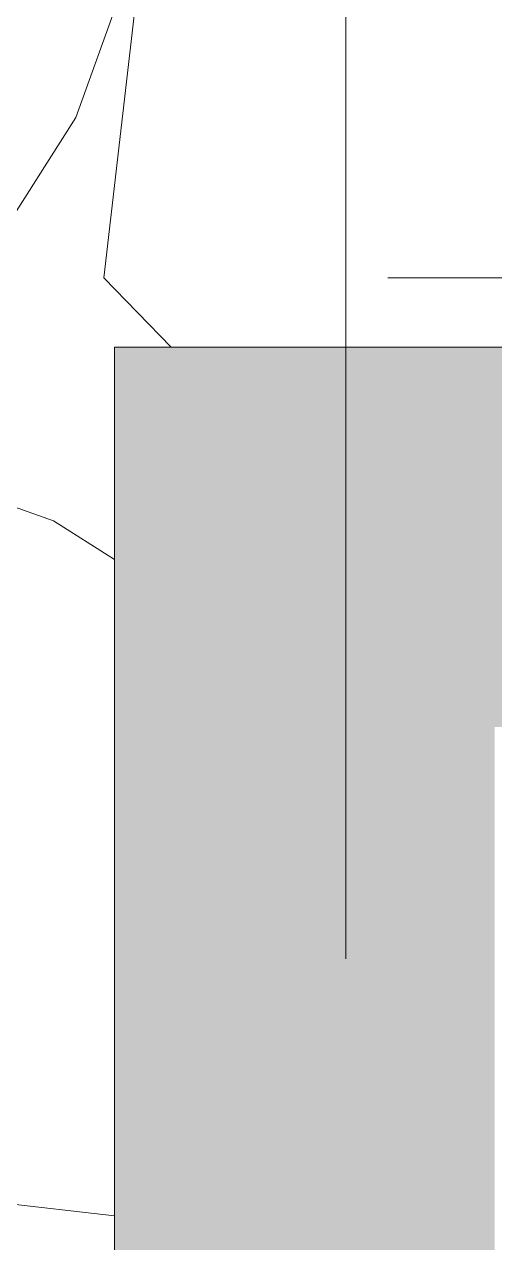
# Model space of a CAD drawing. Header units: inches. Extents: x -4266 to -1814, y 9706 to 12441.
# Drawn here: x -3132.13 to -3126.87, y 10918.18 to 10931.8 of the extents above; entities that cross this region are included whole.
import ezdxf

# ---------------------------------------------------------------- set-up
doc = ezdxf.new("R2010")
doc.units = ezdxf.units.IN
doc.header["$MEASUREMENT"] = 0
for name, color, linetype, lineweight in [('0-1', 7, 'Continuous', 5), ('0-3', 7, 'Continuous', 9), ('A-DETL-GENF-2', 253, 'Continuous', 9), ('A-WALL-3', 10, 'Continuous', 13), ('A-WALL-4', 254, 'Continuous', 5)]:
    doc.layers.add(name, color=color, linetype=linetype, lineweight=lineweight)

# ---------------------------------------------------------------- blocks, each defined once
blk = doc.blocks.new('daphne 26070 - daphne 26070-2219967-FLOOR PLAN - 1ST FLOOR')
at = {"layer": 'A-DETL-GENF-2'}
for p, q in [((8.661, -4.238), (9.387, -2.209)), ((7.522, -6.029), (8.661, -4.238))]:
    blk.add_line(p, q, dxfattribs=at)
blk = doc.blocks.new('switchgrass 26764 - switchgrass 26764-V166-FLOOR PLAN - 1ST FLOOR')
at = {"layer": 'A-DETL-GENF-2'}
for p, q in [((18.013, 0), (17.261, 0.772)), ((13.681, 0), (11.943, 0)), ((13.91, 0), (12.047, 0)), ((12.146, 0), (13.989, 0)), ((12.891, 0), (14.115, 0)), ((13.75, 0), (13.681, 0)), ((13.83, 0), (13.75, 0)), ((13.912, 0), (13.83, 0)), ((14.423, 0), (13.91, 0)), ((13.99, 0), (13.912, 0)), ((13.989, 0), (14.619, 0)), ((14.054, 0), (13.99, 0)), ((14.099, 0), (14.054, 0)), ((14.115, 0), (14.099, 0)), ((14.839, 0), (14.423, 0)), ((14.619, 0), (14.839, 0)), ((17.537, -4.127), (18.013, 0))]:
    blk.add_line(p, q, dxfattribs=at)
blk = doc.blocks.new('switchgrass 26764 - switchgrass 26764-V167-FLOOR PLAN - 1ST FLOOR')
at = {"layer": 'A-DETL-GENF-2'}
for p, q in [((-8.597, -15.748), (-7.918, -16.181)), ((-7.918, -16.181), (-4.127, -17.537))]:
    blk.add_line(p, q, dxfattribs=at)
blk = doc.blocks.new('switchgrass 26764 - switchgrass 26764-V168-FLOOR PLAN - 1ST FLOOR')
at = {"layer": 'A-DETL-GENF-2'}
for p, q in [((0, 3.367), (0, -4.66)), ((0, -5.574), (0, -4.37)), ((0, -6.442), (0, -4.415)), ((0, -4.415), (0, -7.6)), ((0, -4.66), (0, -4.807)), ((0, -4.807), (0, -4.907)), ((0, -4.85), (0, -4.831)), ((0, -4.831), (0, -5.284)), ((0, -5.465), (0, -4.85)), ((0, -4.907), (0, -4.97)), ((0, -4.97), (0, -5.002)), ((0, -5), (0, -4.995)), ((0, -4.995), (0, -5.093)), ((0, -5.012), (0, -5)), ((0, -5.002), (0, -5.012)), ((0, -5.093), (0, -5.217)), ((0, -5.217), (0, -5.639)), ((0, -5.284), (0, -5.443)), ((0, -5.443), (0, -8.185)), ((0, -6.038), (0, -5.465)), ((0, -6.354), (0, -5.574)), ((0, -5.639), (0, -5.764)), ((0, -5.764), (0, -5.863)), ((0, -5.863), (0, -5.858)), ((0, -5.858), (0, -6.098)), ((0, -6.55), (0, -6.038)), ((0, -6.098), (0, -6.531)), ((0, -7.479), (0, -6.354)), ((0, -7.41), (0, -6.442)), ((0, -8.464), (0, -6.519)), ((0, -6.519), (0, -6.947)), ((0, -6.531), (0, -7.298)), ((0, -6.981), (0, -6.55)), ((0, -6.947), (0, -7.639)), ((0, -7.312), (0, -6.981)), ((0, -8.324), (0, -7.166)), ((0, -7.166), (0, -7.476)), ((0, -7.298), (0, -8.491)), ((0, -7.525), (0, -7.312)), ((0, -8.805), (0, -7.41)), ((0, -8.084), (0, -7.456)), ((0, -7.456), (0, -10.496)), ((0, -7.476), (0, -7.888)), ((0, -8.78), (0, -7.479)), ((0, -7.6), (0, -7.525)), ((0, -7.639), (0, -8.519)), ((0, -7.888), (0, -8.493)), ((0, -8.98), (0, -8.084)), ((0, -8.185), (0, -8.469)), ((0, -9.181), (0, -8.324)), ((0, -8.324), (0, -8.414)), ((0, -10.483), (0, -8.324)), ((0, -8.936), (0, -8.324)), ((0, -8.324), (0, -9.048)), ((0, -8.414), (0, -9.488)), ((0, -8.469), (0, -8.464)), ((0, -8.491), (0, -10.206)), ((0, -8.493), (0, -9.308)), ((0, -8.519), (0, -9.507)), ((0, -10.088), (0, -8.78)), ((0, -10.417), (0, -8.805)), ((0, -9.575), (0, -8.936)), ((0, -9.145), (0, -8.98)), ((0, -9.048), (0, -11.654)), ((0, -9.193), (0, -9.145)), ((0, -10.076), (0, -9.181)), ((0, -9.631), (0, -9.193)), ((0, -9.308), (0, -10.348)), ((0, -9.488), (0, -9.868)), ((0, -9.507), (0, -10.527)), ((0, -10.197), (0, -9.575)), ((0, -10.153), (0, -9.631)), ((0, -9.868), (0, -10.265)), ((0, -10.947), (0, -10.076)), ((0, -11.232), (0, -10.088)), ((0, -10.221), (0, -10.153)), ((0, -10.758), (0, -10.197)), ((0, -10.206), (0, -10.221)), ((0, -10.265), (0, -14.289)), ((0, -10.348), (0, -11.631)), ((0, -12.037), (0, -10.417)), ((0, -10.978), (0, -10.483)), ((0, -10.496), (0, -12.667)), ((0, -10.527), (0, -11.501)), ((0, -11.214), (0, -10.758)), ((0, -11.799), (0, -10.933)), ((0, -10.933), (0, -11.603)), ((0, -11.733), (0, -10.947)), ((0, -11.54), (0, -10.978)), ((0, -11.52), (0, -11.214)), ((0, -12.043), (0, -11.232)), ((0, -11.501), (0, -12.351)), ((0, -11.631), (0, -11.52)), ((0, -11.829), (0, -11.54)), ((0, -11.603), (0, -12.246)), ((0, -11.654), (0, -11.799)), ((0, -12.372), (0, -11.733)), ((0, -12.976), (0, -11.829)), ((0, -13.454), (0, -12.037)), ((0, -12.351), (0, -12.043)), ((0, -12.246), (0, -12.844)), ((0, -12.8), (0, -12.372)), ((0, -12.667), (0, -12.957)), ((0, -12.957), (0, -12.8)), ((0, -12.844), (0, -13.378)), ((0, -13.295), (0, -12.976)), ((0, -13.61), (0, -13.295)), ((0, -13.378), (0, -13.828)), ((0, -14.458), (0, -13.454)), ((0, -13.936), (0, -13.61)), ((0, -13.828), (0, -14.405)), ((0, -14.289), (0, -13.936)), ((0, -14.405), (0, -14.839)), ((0, -14.839), (0, -14.458)), ((-4.127, -17.537), (-2.586, -17.715))]:
    blk.add_line(p, q, dxfattribs=at)
blk = doc.blocks.new('CTR - 1st Phase - Shell_rvt-1-FLOOR PLAN - 1ST FLOOR')
at = {"layer": 'A-WALL-4'}
for points in [[(-3068.706, 10923.939), (-3043.124, 10923.939), (-3043.124, 10928.189), (-3131.124, 10928.189), (-3131.124, 10923.939), (-3073.045, 10923.939)], [(-3126.874, 10857.389), (-3126.874, 10923.939), (-3131.124, 10923.939), (-3131.124, 10857.389)]]:
    blk.add_hatch(color=256, dxfattribs=at).paths.add_polyline_path(points, flags=0)
at = {"layer": 'A-WALL-3'}
for p, q in [((-3131.124, 10928.189), (-3047.374, 10928.189)), ((-3131.124, 10928.189), (-3131.124, 10923.939)), ((-3131.124, 10861.639), (-3131.124, 10923.939))]:
    blk.add_line(p, q, dxfattribs=at)
at = {"layer": '0-3'}
for name, p in [('daphne 26070 - daphne 26070-2219967-FLOOR PLAN - 1ST FLOOR', (-3140.214, 10934.995)), ('switchgrass 26764 - switchgrass 26764-V168-FLOOR PLAN - 1ST FLOOR', (-3128.538, 10936.189))]:
    blk.add_blockref(name, p, dxfattribs=at)
at = {"layer": '0-3', "rotation": 180}
for name, p in [('switchgrass 26764 - switchgrass 26764-V166-FLOOR PLAN - 1ST FLOOR', (-3113.229, 10928.961)), ('switchgrass 26764 - switchgrass 26764-V167-FLOOR PLAN - 1ST FLOOR', (-3139.721, 10910.064))]:
    blk.add_blockref(name, p, dxfattribs=at)

msp = doc.modelspace()

# ---------------------------------------------------------------- block references
at = {"layer": '0-1'}
msp.add_blockref('CTR - 1st Phase - Shell_rvt-1-FLOOR PLAN - 1ST FLOOR', (0, 0), dxfattribs=at)

doc.saveas('drawing.dxf')
